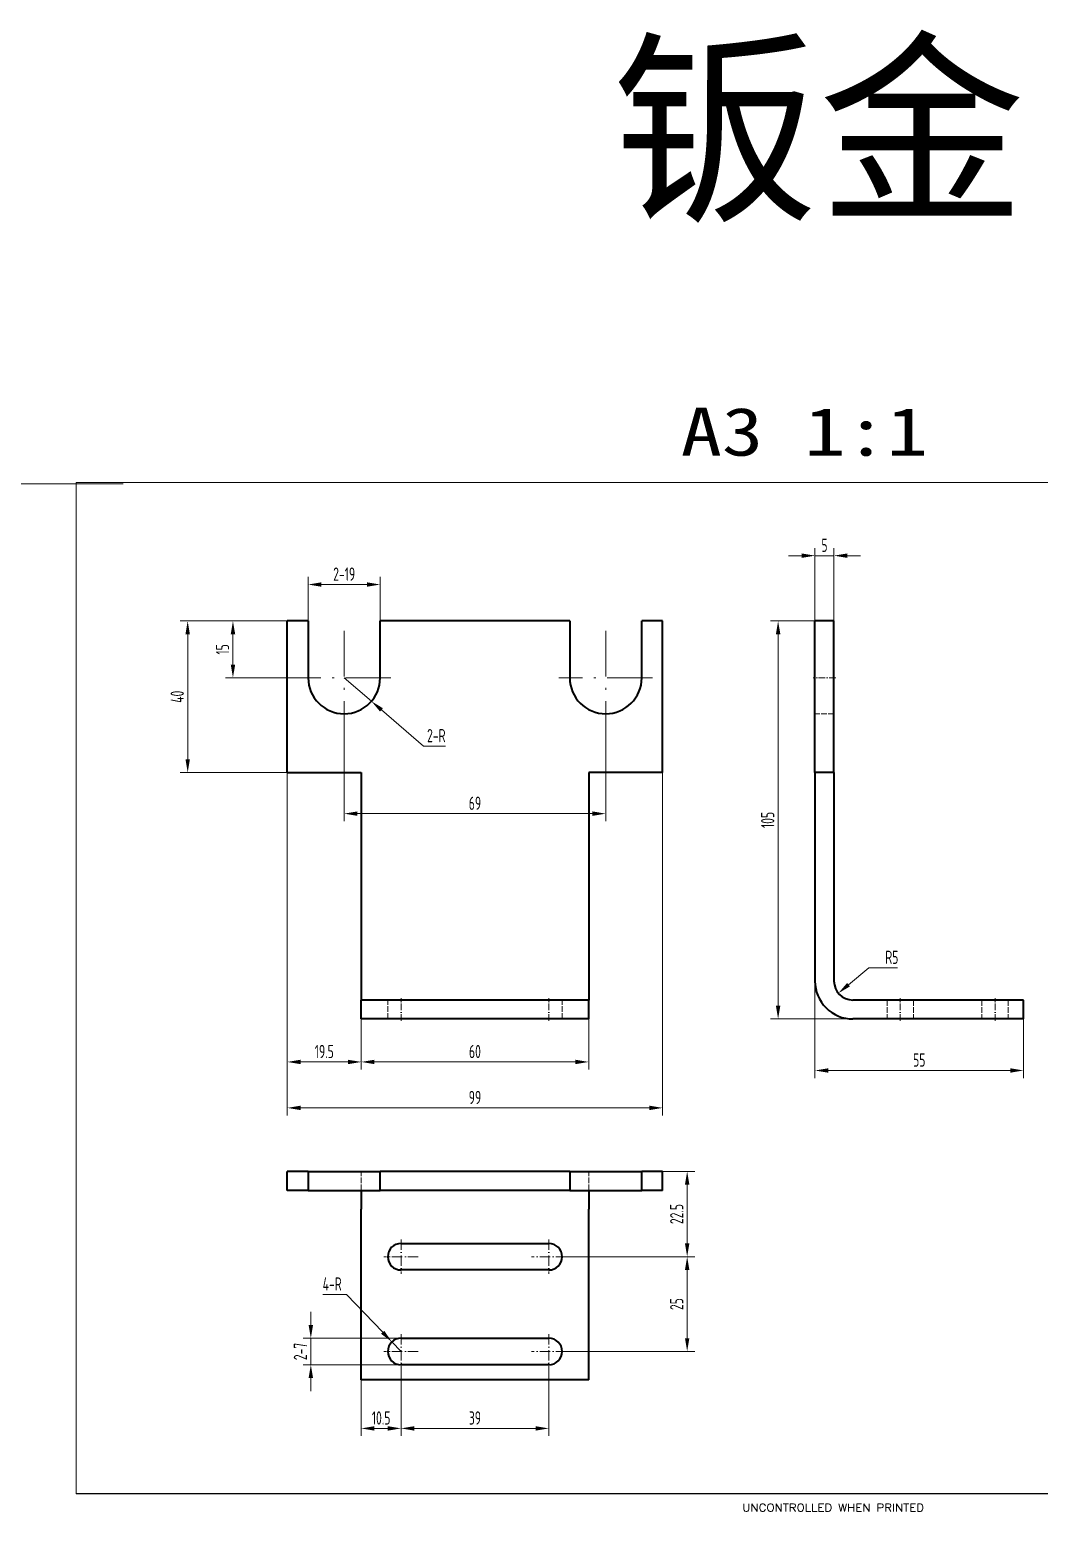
# Model space of a CAD drawing. Header units: inches. Extents: x 8574 to 12968, y 11160 to 11554.
# Drawn here: x 10325.7 to 10592, y 11163.2 to 11554 of the extents above; entities that cross this region are included whole.
import ezdxf

# ---------------------------------------------------------------- set-up
doc = ezdxf.new("R2010")
doc.units = ezdxf.units.IN
doc.header["$MEASUREMENT"] = 0
for name, pattern in [('AM_ISO02W050', [7.5, 6, -1.5]), ('AM_ISO08W050', [18, 12, -1.5, 3, -1.5]), ('DASHDOT', [18.5, 12, -3, 0.5, -3]), ('DASHED', [15, 12, -3])]:
    doc.linetypes.add(name, pattern=pattern)
for name, color, linetype, lineweight in [('123', 1, 'Continuous', 18), ('AM_7', 4, 'AM_ISO08W050', 25), ('AM_HID', 7, 'AM_ISO02W050', 25), ('AM_VIS', 1, 'Continuous', 50), ('尺寸', 3, 'Continuous', 20)]:
    doc.layers.add(name, color=color, linetype=linetype, lineweight=lineweight)
doc.layers.add('254', color=7, linetype='Continuous', true_color=0xffffff)
doc.styles.add('blockfont', font='simplex.shx')
doc.styles.add('hztxt', font='ISOCP.SHX', dxfattribs={"width": 0.707, "bigfont": 'hztxt.shx'})
doc.styles.add('leroy', font='simplex.shx')
doc.dimstyles.new('cbwee1-1$0', dxfattribs={"dimtxt": 3.5, "dimasz": 3.5, "dimexe": 2, "dimexo": 0, "dimgap": 1, "dimtad": 1, "dimdsep": 46, "dimtxsty": 'hztxt', "dimcen": 0, "dimclrd": 256, "dimclre": 256, "dimclrt": 256, "dimazin": 2, "dimtp": 0.1, "dimtm": 0.1, "dimtfac": 0.71, "dimtmove": 0, "dimatfit": 3, "dimfxl": 0, "dimlwd": 20, "dimlwe": 20, "dimarcsym": 0})
doc.dimstyles.new('cbwee1-1$4', dxfattribs={"dimtxt": 3.5, "dimasz": 3.5, "dimexe": 2, "dimexo": 0, "dimgap": 1, "dimtad": 1, "dimtih": 1, "dimtoh": 1, "dimdsep": 46, "dimtxsty": 'hztxt', "dimcen": 0, "dimclrd": 256, "dimclre": 256, "dimclrt": 256, "dimazin": 2, "dimtp": 0.1, "dimtm": 0.1, "dimtfac": 0.71, "dimtmove": 0, "dimatfit": 3, "dimfxl": 0, "dimlwd": 20, "dimlwe": 20, "dimarcsym": 0})

# ---------------------------------------------------------------- blocks, each defined once
blk = doc.blocks.new('lingjiantuA4-1')
at = {"layer": '254', "color": 5, "linetype": 'Continuous', "lineweight": 18}
for p, q in [((3852.88, 11893.1), (4259.25, 11893.1)), ((3852.88, 11626.4), (3852.88, 11893.1)), ((4259.25, 11626.4), (3852.88, 11626.4))]:
    blk.add_line(p, q, dxfattribs=at)
at = {"layer": '254', "color": 4, "linetype": 'Continuous', "lineweight": 13, "insert": (4028.59, 11621.72), "char_height": 1.9763, "attachment_point": 7, "line_spacing_factor": 0.903614, "style": 'blockfont'}
blk.add_mtext('\\W1.1578;UNCONTROLLED WHEN PRINTED', dxfattribs=at)
blk = doc.blocks.new('OB-A4')
at = {"layer": '尺寸', "color": 237}
blk.add_lwpolyline([(0, 0.66), (406.37, 0.66), (406.37, -266.05), (0, -266.05)], close=True, dxfattribs=at)
blk = doc.blocks.new('*D154')
at = {"layer": 'Defpoints', "color": 0, "ltscale": 0.5}
for p in [(10408.66, 11370.72), (10477.66, 11370.72), (10477.66, 11347.23)]:
    blk.add_point(p, dxfattribs=at)
at = {"layer": '尺寸', "lineweight": 20, "ltscale": 0.5}
for p, q in [((10408.66, 11370.72), (10408.66, 11345.23)), ((10477.66, 11370.72), (10477.66, 11345.23)), ((10412.16, 11347.23), (10474.16, 11347.23))]:
    blk.add_line(p, q, dxfattribs=at)
at = {"layer": '尺寸', "ltscale": 0.5}
for points in [[(10412.16, 11347.82), (10412.16, 11346.65), (10408.66, 11347.23)], [(10474.16, 11347.82), (10474.16, 11346.65), (10477.66, 11347.23)]]:
    blk.add_solid(points, dxfattribs=at)
at = {"layer": '尺寸', "ltscale": 0.5, "insert": (10443.16, 11349.98), "char_height": 3.5, "attachment_point": 5, "style": 'hztxt'}
blk.add_mtext('69', dxfattribs=at)
blk = doc.blocks.new('*D155')
at = {"layer": 'Defpoints', "color": 0, "ltscale": 0.5}
for p in [(10413.16, 11293.07), (10473.16, 11293.07), (10473.16, 11281.74)]:
    blk.add_point(p, dxfattribs=at)
at = {"layer": '尺寸', "lineweight": 20, "ltscale": 0.5}
for p, q in [((10413.16, 11293.07), (10413.16, 11279.74)), ((10473.16, 11293.07), (10473.16, 11279.74)), ((10416.66, 11281.74), (10469.66, 11281.74))]:
    blk.add_line(p, q, dxfattribs=at)
at = {"layer": '尺寸', "ltscale": 0.5}
for points in [[(10416.66, 11282.32), (10416.66, 11281.16), (10413.16, 11281.74)], [(10469.66, 11282.32), (10469.66, 11281.16), (10473.16, 11281.74)]]:
    blk.add_solid(points, dxfattribs=at)
at = {"layer": '尺寸', "ltscale": 0.5, "insert": (10443.16, 11284.49), "char_height": 3.5, "attachment_point": 5, "style": 'hztxt'}
blk.add_mtext('60', dxfattribs=at)
blk = doc.blocks.new('*D156')
at = {"layer": 'Defpoints', "color": 0, "ltscale": 0.5}
for p in [(10393.66, 11358.07), (10413.16, 11293.07), (10393.66, 11281.74)]:
    blk.add_point(p, dxfattribs=at)
at = {"layer": '尺寸', "lineweight": 20, "ltscale": 0.5}
for p, q in [((10393.66, 11358.07), (10393.66, 11279.74)), ((10413.16, 11293.07), (10413.16, 11279.74)), ((10409.66, 11281.74), (10397.16, 11281.74))]:
    blk.add_line(p, q, dxfattribs=at)
at = {"layer": '尺寸', "ltscale": 0.5}
for points in [[(10397.16, 11282.32), (10397.16, 11281.16), (10393.66, 11281.74)], [(10409.66, 11282.32), (10409.66, 11281.16), (10413.16, 11281.74)]]:
    blk.add_solid(points, dxfattribs=at)
at = {"layer": '尺寸', "ltscale": 0.5, "insert": (10403.41, 11284.49), "char_height": 3.5, "attachment_point": 5, "style": 'hztxt'}
blk.add_mtext('19.5', dxfattribs=at)
blk = doc.blocks.new('*D157')
at = {"layer": 'Defpoints', "color": 0, "ltscale": 0.5}
for p in [(10393.66, 11358.07), (10492.66, 11358.07), (10492.66, 11269.62)]:
    blk.add_point(p, dxfattribs=at)
at = {"layer": '尺寸', "lineweight": 20, "ltscale": 0.5}
for p, q in [((10393.66, 11358.07), (10393.66, 11267.62)), ((10492.66, 11358.07), (10492.66, 11267.62)), ((10397.16, 11269.62), (10489.16, 11269.62))]:
    blk.add_line(p, q, dxfattribs=at)
at = {"layer": '尺寸', "ltscale": 0.5}
for points in [[(10397.16, 11270.21), (10397.16, 11269.04), (10393.66, 11269.62)], [(10489.16, 11270.21), (10489.16, 11269.04), (10492.66, 11269.62)]]:
    blk.add_solid(points, dxfattribs=at)
at = {"layer": '尺寸', "ltscale": 0.5, "insert": (10443.16, 11272.37), "char_height": 3.5, "attachment_point": 5, "style": 'hztxt'}
blk.add_mtext('99', dxfattribs=at)
blk = doc.blocks.new('*D158')
at = {"layer": 'Defpoints', "color": 0, "ltscale": 0.5}
for p in [(10418.16, 11407.67), (10399.16, 11398.07), (10418.16, 11398.07)]:
    blk.add_point(p, dxfattribs=at)
at = {"layer": '尺寸', "lineweight": 20, "ltscale": 0.5}
for p, q in [((10399.16, 11398.07), (10399.16, 11409.67)), ((10418.16, 11398.07), (10418.16, 11409.67)), ((10402.66, 11407.67), (10414.66, 11407.67))]:
    blk.add_line(p, q, dxfattribs=at)
at = {"layer": '尺寸', "ltscale": 0.5}
for points in [[(10402.66, 11408.25), (10402.66, 11407.08), (10399.16, 11407.67)], [(10414.66, 11408.25), (10414.66, 11407.08), (10418.16, 11407.67)]]:
    blk.add_solid(points, dxfattribs=at)
at = {"layer": '尺寸', "ltscale": 0.5, "insert": (10408.66, 11410.42), "char_height": 3.5, "attachment_point": 5, "style": 'hztxt'}
blk.add_mtext('2-19', dxfattribs=at)
blk = doc.blocks.new('*D159')
at = {"layer": 'Defpoints', "color": 0, "ltscale": 0.5}
for p in [(10379.32, 11398.07), (10393.66, 11398.07), (10396.31, 11383.07)]:
    blk.add_point(p, dxfattribs=at)
at = {"layer": '尺寸', "lineweight": 20, "ltscale": 0.5}
for p, q in [((10393.66, 11398.07), (10377.32, 11398.07)), ((10379.32, 11386.57), (10379.32, 11394.57)), ((10396.31, 11383.07), (10377.32, 11383.07))]:
    blk.add_line(p, q, dxfattribs=at)
at = {"layer": '尺寸', "ltscale": 0.5}
for points in [[(10378.74, 11394.57), (10379.91, 11394.57), (10379.32, 11398.07)], [(10378.74, 11386.57), (10379.91, 11386.57), (10379.32, 11383.07)]]:
    blk.add_solid(points, dxfattribs=at)
at = {"layer": '尺寸', "ltscale": 0.5, "insert": (10376.57, 11390.57), "char_height": 3.5, "attachment_point": 5, "rotation": 90, "style": 'hztxt'}
blk.add_mtext('15', dxfattribs=at)
blk = doc.blocks.new('*D139')
at = {"layer": 'Defpoints', "color": 0, "ltscale": 0.5}
for p in [(10393.66, 11398.07), (10367.38, 11358.07), (10393.66, 11358.07)]:
    blk.add_point(p, dxfattribs=at)
at = {"layer": '尺寸', "lineweight": 20, "ltscale": 0.5}
for p, q in [((10393.66, 11398.07), (10365.38, 11398.07)), ((10367.38, 11394.57), (10367.38, 11361.57)), ((10393.66, 11358.07), (10365.38, 11358.07))]:
    blk.add_line(p, q, dxfattribs=at)
at = {"layer": '尺寸', "ltscale": 0.5}
for points in [[(10366.8, 11394.57), (10367.96, 11394.57), (10367.38, 11398.07)], [(10366.8, 11361.57), (10367.96, 11361.57), (10367.38, 11358.07)]]:
    blk.add_solid(points, dxfattribs=at)
at = {"layer": '尺寸', "ltscale": 0.5, "insert": (10364.63, 11378.07), "char_height": 3.5, "attachment_point": 5, "rotation": 90, "style": 'hztxt'}
blk.add_mtext('40', dxfattribs=at)
blk = doc.blocks.new('*D160')
at = {"layer": 'Defpoints', "color": 0, "ltscale": 0.5}
for p in [(10537.86, 11415.28), (10532.86, 11398.07), (10537.86, 11398.07)]:
    blk.add_point(p, dxfattribs=at)
at = {"layer": '尺寸', "lineweight": 20, "ltscale": 0.5}
for p, q in [((10532.86, 11398.07), (10532.86, 11417.28)), ((10537.86, 11398.07), (10537.86, 11417.28)), ((10529.36, 11415.28), (10525.86, 11415.28)), ((10532.86, 11415.28), (10537.86, 11415.28)), ((10541.36, 11415.28), (10544.86, 11415.28))]:
    blk.add_line(p, q, dxfattribs=at)
at = {"layer": '尺寸', "ltscale": 0.5}
for points in [[(10529.36, 11415.86), (10529.36, 11414.7), (10532.86, 11415.28)], [(10541.36, 11415.86), (10541.36, 11414.7), (10537.86, 11415.28)]]:
    blk.add_solid(points, dxfattribs=at)
at = {"layer": '尺寸', "ltscale": 0.5, "insert": (10535.36, 11418.03), "char_height": 3.5, "attachment_point": 5, "style": 'hztxt'}
blk.add_mtext('5', dxfattribs=at)
blk = doc.blocks.new('*D161')
at = {"layer": 'Defpoints', "color": 0, "ltscale": 0.5}
for p in [(10532.86, 11398.07), (10523.13, 11293.07), (10542.86, 11293.07)]:
    blk.add_point(p, dxfattribs=at)
at = {"layer": '尺寸', "lineweight": 20, "ltscale": 0.5}
for p, q in [((10532.86, 11398.07), (10521.13, 11398.07)), ((10523.13, 11394.57), (10523.13, 11296.57)), ((10542.86, 11293.07), (10521.13, 11293.07))]:
    blk.add_line(p, q, dxfattribs=at)
at = {"layer": '尺寸', "ltscale": 0.5}
for points in [[(10522.55, 11394.57), (10523.72, 11394.57), (10523.13, 11398.07)], [(10522.55, 11296.57), (10523.72, 11296.57), (10523.13, 11293.07)]]:
    blk.add_solid(points, dxfattribs=at)
at = {"layer": '尺寸', "ltscale": 0.5, "insert": (10520.38, 11345.57), "char_height": 3.5, "attachment_point": 5, "rotation": 90, "style": 'hztxt'}
blk.add_mtext('105', dxfattribs=at)
blk = doc.blocks.new('*D162')
at = {"layer": 'Defpoints', "color": 0, "ltscale": 0.5}
for p in [(10532.86, 11304.79), (10587.86, 11293.07), (10587.86, 11279.49)]:
    blk.add_point(p, dxfattribs=at)
at = {"layer": '尺寸', "lineweight": 20, "ltscale": 0.5}
for p, q in [((10532.86, 11304.79), (10532.86, 11277.49)), ((10587.86, 11293.07), (10587.86, 11277.49)), ((10536.36, 11279.49), (10584.36, 11279.49))]:
    blk.add_line(p, q, dxfattribs=at)
at = {"layer": '尺寸', "ltscale": 0.5}
for points in [[(10536.36, 11280.07), (10536.36, 11278.9), (10532.86, 11279.49)], [(10584.36, 11280.07), (10584.36, 11278.9), (10587.86, 11279.49)]]:
    blk.add_solid(points, dxfattribs=at)
at = {"layer": '尺寸', "ltscale": 0.5, "insert": (10560.36, 11282.24), "char_height": 3.5, "attachment_point": 5, "style": 'hztxt'}
blk.add_mtext('55', dxfattribs=at)
blk = doc.blocks.new('*D163')
at = {"layer": 'Defpoints', "color": 0, "ltscale": 0.5}
for p in [(10542.86, 11303.07), (10539.02, 11299.87)]:
    blk.add_point(p, dxfattribs=at)
at = {"layer": '尺寸', "linetype": 'ByBlock', "lineweight": 20, "ltscale": 0.5}
for p, q in [((10547.08, 11306.6), (10541.71, 11302.11)), ((10554.65, 11306.6), (10547.08, 11306.6))]:
    blk.add_line(p, q, dxfattribs=at)
at = {"layer": '尺寸', "ltscale": 0.5}
blk.add_solid([(10541.33, 11302.56), (10542.08, 11301.66), (10539.02, 11299.87)], dxfattribs=at)
at = {"layer": '尺寸', "ltscale": 0.5, "insert": (10553.12, 11309.35), "char_height": 3.5, "attachment_point": 5, "style": 'hztxt'}
blk.add_mtext('R5', dxfattribs=at)
blk = doc.blocks.new('*D164')
at = {"layer": 'Defpoints', "color": 0, "ltscale": 0.5}
for p in [(10467.21, 11230.37), (10467.21, 11205.37), (10499.14, 11205.37)]:
    blk.add_point(p, dxfattribs=at)
at = {"layer": '尺寸', "lineweight": 20, "ltscale": 0.5}
for p, q in [((10467.21, 11230.37), (10501.14, 11230.37)), ((10499.14, 11226.87), (10499.14, 11208.87)), ((10467.21, 11205.37), (10501.14, 11205.37))]:
    blk.add_line(p, q, dxfattribs=at)
at = {"layer": '尺寸', "ltscale": 0.5}
for points in [[(10498.56, 11226.87), (10499.72, 11226.87), (10499.14, 11230.37)], [(10498.56, 11208.87), (10499.72, 11208.87), (10499.14, 11205.37)]]:
    blk.add_solid(points, dxfattribs=at)
at = {"layer": '尺寸', "ltscale": 0.5, "insert": (10496.39, 11217.87), "char_height": 3.5, "attachment_point": 5, "rotation": 90, "style": 'hztxt'}
blk.add_mtext('25', dxfattribs=at)
blk = doc.blocks.new('*D165')
at = {"layer": 'Defpoints', "color": 0, "ltscale": 0.5}
for p in [(10492.66, 11252.87), (10499.14, 11252.87), (10468.78, 11230.37)]:
    blk.add_point(p, dxfattribs=at)
at = {"layer": '尺寸', "lineweight": 20, "ltscale": 0.5}
for p, q in [((10492.66, 11252.87), (10501.14, 11252.87)), ((10499.14, 11233.87), (10499.14, 11249.37)), ((10468.78, 11230.37), (10501.14, 11230.37))]:
    blk.add_line(p, q, dxfattribs=at)
at = {"layer": '尺寸', "ltscale": 0.5}
for points in [[(10498.56, 11249.37), (10499.72, 11249.37), (10499.14, 11252.87)], [(10498.56, 11233.87), (10499.72, 11233.87), (10499.14, 11230.37)]]:
    blk.add_solid(points, dxfattribs=at)
at = {"layer": '尺寸', "ltscale": 0.5, "insert": (10496.39, 11241.62), "char_height": 3.5, "attachment_point": 5, "rotation": 90, "style": 'hztxt'}
blk.add_mtext('22.5', dxfattribs=at)
blk = doc.blocks.new('*D166')
at = {"layer": 'Defpoints', "color": 0, "ltscale": 0.5}
for p in [(10423.66, 11208.87), (10399.87, 11201.87), (10423.66, 11201.87)]:
    blk.add_point(p, dxfattribs=at)
at = {"layer": '尺寸', "lineweight": 20, "ltscale": 0.5}
for p, q in [((10399.87, 11212.37), (10399.87, 11215.87)), ((10423.66, 11208.87), (10397.87, 11208.87)), ((10399.87, 11208.87), (10399.87, 11201.87)), ((10423.66, 11201.87), (10397.87, 11201.87)), ((10399.87, 11198.37), (10399.87, 11194.87))]:
    blk.add_line(p, q, dxfattribs=at)
at = {"layer": '尺寸', "ltscale": 0.5}
for points in [[(10399.28, 11212.37), (10400.45, 11212.37), (10399.87, 11208.87)], [(10399.28, 11198.37), (10400.45, 11198.37), (10399.87, 11201.87)]]:
    blk.add_solid(points, dxfattribs=at)
at = {"layer": '尺寸', "ltscale": 0.5, "insert": (10397.12, 11205.37), "char_height": 3.5, "attachment_point": 5, "rotation": 90, "style": 'hztxt'}
blk.add_mtext('2-7', dxfattribs=at)
blk = doc.blocks.new('*D167')
at = {"layer": 'Defpoints', "color": 0, "ltscale": 0.5}
for p in [(10413.16, 11197.87), (10423.66, 11200.82), (10413.16, 11185.08)]:
    blk.add_point(p, dxfattribs=at)
at = {"layer": '尺寸', "lineweight": 20, "ltscale": 0.5}
for p, q in [((10413.16, 11197.87), (10413.16, 11183.08)), ((10423.66, 11200.82), (10423.66, 11183.08)), ((10420.16, 11185.08), (10416.66, 11185.08))]:
    blk.add_line(p, q, dxfattribs=at)
at = {"layer": '尺寸', "ltscale": 0.5}
for points in [[(10416.66, 11185.66), (10416.66, 11184.49), (10413.16, 11185.08)], [(10420.16, 11185.66), (10420.16, 11184.49), (10423.66, 11185.08)]]:
    blk.add_solid(points, dxfattribs=at)
at = {"layer": '尺寸', "ltscale": 0.5, "insert": (10418.41, 11187.83), "char_height": 3.5, "attachment_point": 5, "style": 'hztxt'}
blk.add_mtext('10.5', dxfattribs=at)
blk = doc.blocks.new('*D168')
at = {"layer": 'Defpoints', "color": 0, "ltscale": 0.5}
for p in [(10462.66, 11200.82), (10423.66, 11193.52), (10462.66, 11185.08)]:
    blk.add_point(p, dxfattribs=at)
at = {"layer": '尺寸', "lineweight": 20, "ltscale": 0.5}
for p, q in [((10462.66, 11200.82), (10462.66, 11183.08)), ((10423.66, 11193.52), (10423.66, 11183.08)), ((10427.16, 11185.08), (10459.16, 11185.08))]:
    blk.add_line(p, q, dxfattribs=at)
at = {"layer": '尺寸', "ltscale": 0.5}
for points in [[(10427.16, 11185.66), (10427.16, 11184.49), (10423.66, 11185.08)], [(10459.16, 11185.66), (10459.16, 11184.49), (10462.66, 11185.08)]]:
    blk.add_solid(points, dxfattribs=at)
at = {"layer": '尺寸', "ltscale": 0.5, "insert": (10443.16, 11187.83), "char_height": 3.5, "attachment_point": 5, "style": 'hztxt'}
blk.add_mtext('39', dxfattribs=at)
blk = doc.blocks.new('*D140')
at = {"layer": 'Defpoints', "color": 0, "ltscale": 0.5}
for p in [(10421.24, 11207.9), (10423.66, 11205.37)]:
    blk.add_point(p, dxfattribs=at)
at = {"layer": '尺寸', "linetype": 'ByBlock', "lineweight": 20, "ltscale": 0.5}
for p, q in [((10403.03, 11220.42), (10409.28, 11220.42)), ((10409.28, 11220.42), (10418.82, 11210.43)), ((10423.66, 11205.37), (10421.24, 11207.9))]:
    blk.add_line(p, q, dxfattribs=at)
at = {"layer": '尺寸', "ltscale": 0.5}
blk.add_solid([(10419.24, 11210.83), (10418.4, 11210.03), (10421.24, 11207.9)], dxfattribs=at)
at = {"layer": '尺寸', "ltscale": 0.5, "insert": (10405.5, 11223.17), "char_height": 3.5, "attachment_point": 5, "style": 'hztxt'}
blk.add_mtext('4-R', dxfattribs=at)
blk = doc.blocks.new('*D141')
at = {"layer": 'Defpoints', "color": 0, "ltscale": 0.5}
for p in [(10408.66, 11383.07), (10415.86, 11376.88)]:
    blk.add_point(p, dxfattribs=at)
at = {"layer": '尺寸', "linetype": 'ByBlock', "lineweight": 20, "ltscale": 0.5}
for p, q in [((10408.66, 11383.07), (10415.86, 11376.88)), ((10429.59, 11365.06), (10418.51, 11374.59)), ((10435.35, 11365.06), (10429.59, 11365.06))]:
    blk.add_line(p, q, dxfattribs=at)
at = {"layer": '尺寸', "ltscale": 0.5}
blk.add_solid([(10418.89, 11375.03), (10418.13, 11374.15), (10415.86, 11376.88)], dxfattribs=at)
at = {"layer": '尺寸', "ltscale": 0.5, "insert": (10432.97, 11367.81), "char_height": 3.5, "attachment_point": 5, "style": 'hztxt'}
blk.add_mtext('2-R', dxfattribs=at)

msp = doc.modelspace()

# ---------------------------------------------------------------- linework, layer by layer
at = {"layer": 'AM_7', "linetype": 'DASHDOT', "lineweight": 13}
for p, q in [((10408.66, 11395.422), (10408.66, 11370.722)), ((10477.66, 11395.422), (10477.66, 11370.722)), ((10421.01, 11383.072), (10396.31, 11383.072)), ((10490.01, 11383.072), (10465.31, 11383.072))]:
    msp.add_line(p, q, dxfattribs=at)
at = {"layer": 'AM_7', "linetype": 'DASHDOT', "lineweight": 13, "ltscale": 0.15}
for p, q in [((10538.359, 11383.072), (10532.359, 11383.072)), ((10423.66, 11292.572), (10423.66, 11298.572)), ((10462.66, 11292.572), (10462.66, 11298.572)), ((10555.359, 11292.572), (10555.359, 11298.572)), ((10580.359, 11292.572), (10580.359, 11298.572))]:
    msp.add_line(p, q, dxfattribs=at)
at = {"layer": 'AM_7', "linetype": 'DASHDOT', "lineweight": 13, "ltscale": 0.227502}
for p, q in [((10423.66, 11234.922), (10423.66, 11225.822)), ((10462.66, 11234.922), (10462.66, 11225.822)), ((10423.66, 11209.922), (10423.66, 11200.822)), ((10462.66, 11209.922), (10462.66, 11200.822))]:
    msp.add_line(p, q, dxfattribs=at)
at = {"layer": 'AM_7', "linetype": 'DASHDOT', "lineweight": 13, "ltscale": 0.227539}
for p, q in [((10428.211, 11230.372), (10419.109, 11230.372)), ((10467.211, 11230.372), (10458.109, 11230.372)), ((10428.211, 11205.372), (10419.109, 11205.372)), ((10467.211, 11205.372), (10458.109, 11205.372))]:
    msp.add_line(p, q, dxfattribs=at)
at = {"layer": 'AM_HID', "linetype": 'DASHED', "lineweight": 13, "ltscale": 0.125}
for p, q in [((10537.859, 11373.572), (10532.859, 11373.572)), ((10537.859, 11373.572), (10532.859, 11373.572)), ((10420.16, 11293.072), (10420.16, 11298.072)), ((10420.16, 11293.072), (10420.16, 11298.072)), ((10466.16, 11293.072), (10466.16, 11298.072)), ((10466.16, 11293.072), (10466.16, 11298.072)), ((10551.859, 11298.072), (10551.859, 11293.072)), ((10558.859, 11298.072), (10558.859, 11293.072)), ((10576.859, 11298.072), (10576.859, 11293.072)), ((10583.859, 11298.072), (10583.859, 11293.072)), ((10413.16, 11247.872), (10413.16, 11252.872)), ((10473.16, 11247.872), (10473.16, 11252.872))]:
    msp.add_line(p, q, dxfattribs=at)
at = {"layer": 'AM_VIS', "lineweight": 35, "ltscale": 0.1375}
for p, q in [((10399.16, 11398.072), (10393.66, 11398.072)), ((10492.66, 11398.072), (10487.16, 11398.072)), ((10399.16, 11252.872), (10393.66, 11252.872)), ((10492.66, 11252.872), (10487.16, 11252.872)), ((10399.16, 11247.872), (10393.66, 11247.872)), ((10492.66, 11247.872), (10487.16, 11247.872))]:
    msp.add_line(p, q, dxfattribs=at)
at = {"layer": 'AM_VIS', "lineweight": 35}
for p, q in [((10393.66, 11358.072), (10393.66, 11398.072)), ((10468.16, 11398.072), (10418.16, 11398.072)), ((10492.66, 11358.072), (10492.66, 11398.072)), ((10532.859, 11358.072), (10532.859, 11398.072)), ((10537.859, 11358.072), (10537.859, 11398.072)), ((10413.16, 11358.072), (10413.16, 11303.072)), ((10473.16, 11358.072), (10473.16, 11303.072)), ((10532.859, 11358.072), (10532.859, 11303.072)), ((10537.859, 11358.072), (10537.859, 11303.072)), ((10473.16, 11298.072), (10413.16, 11298.072)), ((10587.859, 11298.072), (10542.859, 11298.072)), ((10473.16, 11293.072), (10413.16, 11293.072)), ((10587.859, 11293.072), (10542.859, 11293.072)), ((10468.16, 11252.872), (10418.16, 11252.872)), ((10468.16, 11247.872), (10418.16, 11247.872)), ((10413.16, 11197.872), (10413.16, 11242.872)), ((10473.16, 11197.872), (10473.16, 11242.872)), ((10423.66, 11233.872), (10462.66, 11233.872)), ((10462.66, 11226.872), (10423.66, 11226.872)), ((10423.66, 11208.872), (10462.66, 11208.872)), ((10462.66, 11201.872), (10423.66, 11201.872)), ((10473.16, 11197.872), (10413.16, 11197.872))]:
    msp.add_line(p, q, dxfattribs=at)
at = {"layer": 'AM_VIS', "lineweight": 35, "ltscale": 0.375}
for p, q in [((10399.16, 11398.072), (10399.16, 11383.072)), ((10418.16, 11383.072), (10418.16, 11398.072)), ((10468.16, 11398.072), (10468.16, 11383.072)), ((10487.16, 11383.072), (10487.16, 11398.072))]:
    msp.add_line(p, q, dxfattribs=at)
at = {"layer": 'AM_VIS', "lineweight": 35, "ltscale": 0.125}
for p, q in [((10537.859, 11398.072), (10532.859, 11398.072)), ((10537.859, 11358.072), (10532.859, 11358.072)), ((10413.16, 11303.072), (10413.16, 11298.072)), ((10473.16, 11303.072), (10473.16, 11298.072)), ((10413.16, 11293.072), (10413.16, 11298.072)), ((10473.16, 11293.072), (10473.16, 11298.072)), ((10587.859, 11293.072), (10587.859, 11298.072)), ((10393.66, 11247.872), (10393.66, 11252.872)), ((10399.16, 11252.872), (10399.16, 11247.872)), ((10418.16, 11247.872), (10418.16, 11252.872)), ((10468.16, 11252.872), (10468.16, 11247.872)), ((10487.16, 11247.872), (10487.16, 11252.872)), ((10492.66, 11247.872), (10492.66, 11252.872)), ((10413.16, 11247.872), (10413.16, 11242.872)), ((10473.16, 11247.872), (10473.16, 11242.872))]:
    msp.add_line(p, q, dxfattribs=at)
at = {"layer": 'AM_VIS', "lineweight": 35, "ltscale": 0.4875}
for p, q in [((10393.66, 11358.072), (10413.16, 11358.072)), ((10492.66, 11358.072), (10473.16, 11358.072))]:
    msp.add_line(p, q, dxfattribs=at)
at = {"layer": 'AM_VIS', "lineweight": 35, "ltscale": 0.475}
for p, q in [((10399.16, 11252.872), (10418.16, 11252.872)), ((10468.16, 11252.872), (10487.16, 11252.872)), ((10399.16, 11247.872), (10418.16, 11247.872)), ((10468.16, 11247.872), (10487.16, 11247.872))]:
    msp.add_line(p, q, dxfattribs=at)
at = {"layer": 'AM_VIS', "lineweight": 35}
for centre, radius, start, end in [((10408.66, 11383.072), 9.5, 180.00001, 0), ((10477.66, 11383.072), 9.5, 180.00001, 0), ((10542.859, 11303.072), 10, 179.99999, 270), ((10542.859, 11303.072), 5, 180.00001, 270), ((10423.66, 11230.372), 3.5, 90, 270), ((10462.66, 11230.372), 3.5, 270, 90), ((10423.66, 11205.372), 3.5, 90, 270), ((10462.66, 11205.372), 3.5, 270, 90)]:
    msp.add_arc(centre, radius, start, end, dxfattribs=at)
at = {"layer": '尺寸', "ltscale": 0.5}
msp.add_line((10350.38, 11434.218), (10317.02, 11434.218), dxfattribs=at)

# ---------------------------------------------------------------- block references
at = {"layer": '254'}
msp.add_blockref('lingjiantuA4-1', (6485.092, -458.527), dxfattribs=at)
at = {"layer": '尺寸', "color": 3}
msp.add_blockref('OB-A4', (10337.971, 11433.91), dxfattribs=at)

# ---------------------------------------------------------------- texts
at = {"layer": '123', "color": 1, "insert": (10497.438, 11441.441), "char_height": 12.7, "attachment_point": 7, "line_spacing_factor": 0.903614, "style": 'leroy'}
msp.add_mtext('{\\fSimSun|b0|i0|c134|p2;\\W1.2578;A3 1:1}', dxfattribs=at)
at = {"layer": '尺寸', "ltscale": 0.5, "insert": (10479.234, 11547.713), "char_height": 40, "width": 178.57435, "attachment_point": 1}
msp.add_mtext('{\\fSimSun|b0|i0|c134|p2;钣金}', dxfattribs=at)

# ---------------------------------------------------------------- dimensions: what is measured, and where the dimension line sits
at = {"layer": '尺寸', "ltscale": 0.5}
for base, p1, p2, picture, middle in [((10537.859, 11415.28), (10532.859, 11398.072), (10537.859, 11398.072), '*D160', (10535.359, 11418.03)), ((10477.66, 11347.234), (10408.66, 11370.722), (10477.66, 11370.722), '*D154', (10443.16, 11349.984)), ((10393.66, 11281.741), (10413.16, 11293.072), (10393.66, 11358.072), '*D156', (10403.41, 11284.491)), ((10492.66, 11269.622), (10393.66, 11358.072), (10492.66, 11358.072), '*D157', (10443.16, 11272.372)), ((10587.859, 11279.487), (10532.859, 11304.79), (10587.859, 11293.072), '*D162', (10560.359, 11282.237)), ((10473.16, 11281.741), (10413.16, 11293.072), (10473.16, 11293.072), '*D155', (10443.16, 11284.491)), ((10413.16, 11185.076), (10423.66, 11200.822), (10413.16, 11197.872), '*D167', (10418.41, 11187.826)), ((10462.66, 11185.076), (10423.66, 11193.522), (10462.66, 11200.822), '*D168', (10443.16, 11187.826))]:
    dim = msp.add_linear_dim(base=base, p1=p1, p2=p2, dimstyle='cbwee1-1$0', dxfattribs=at)
    dim.commit()
    dim.dimension.update_dxf_attribs({"geometry": picture, "text_midpoint": middle})
dim = msp.add_linear_dim(base=(10418.16, 11407.666), p1=(10399.16, 11398.072), p2=(10418.16, 11398.072), text='2-<>', dimstyle='cbwee1-1$0', dxfattribs=at)
dim.commit()
dim.dimension.update_dxf_attribs({"geometry": '*D158', "text_midpoint": (10408.66, 11410.416)})
for base, p1, p2, picture, middle in [((10367.38, 11358.072), (10393.66, 11398.072), (10393.66, 11358.072), '*D139', (10364.63, 11378.072)), ((10379.322, 11398.072), (10396.31, 11383.072), (10393.66, 11398.072), '*D159', (10376.572, 11390.572)), ((10523.135, 11293.072), (10532.859, 11398.072), (10542.859, 11293.072), '*D161', (10520.385, 11345.572)), ((10499.139, 11252.872), (10468.776, 11230.372), (10492.66, 11252.872), '*D165', (10496.389, 11241.622)), ((10499.139, 11205.372), (10467.211, 11230.372), (10467.211, 11205.372), '*D164', (10496.389, 11217.872))]:
    dim = msp.add_linear_dim(base=base, p1=p1, p2=p2, angle=90, dimstyle='cbwee1-1$0', dxfattribs=at)
    dim.commit()
    dim.dimension.update_dxf_attribs({"geometry": picture, "text_midpoint": middle})
for center, mpoint, text, picture, middle in [((10408.66, 11383.072), (10415.861, 11376.875), '2-R', '*D141', (10432.971, 11365.064)), ((10423.66, 11205.372), (10421.241, 11207.901), '4-R', '*D140', (10405.502, 11220.417))]:
    dim = msp.add_radius_dim(center=center, mpoint=mpoint, text=text, dimstyle='cbwee1-1$4', dxfattribs=at)
    dim.commit()
    dim.dimension.update_dxf_attribs({"geometry": picture, "text_midpoint": middle, "dimtype": 164})
dim = msp.add_radius_dim(center=(10542.859, 11303.072), mpoint=(10539.02, 11299.868), dimstyle='cbwee1-1$4', dxfattribs=at)
dim.commit()
dim.dimension.update_dxf_attribs({"geometry": '*D163', "text_midpoint": (10553.118, 11306.595), "dimtype": 164})
dim = msp.add_linear_dim(base=(10399.868, 11201.872), p1=(10423.66, 11208.872), p2=(10423.66, 11201.872), angle=90, dimstyle='cbwee1-1$0', override={"dimpost": '2-<>'}, dxfattribs=at)
dim.commit()
dim.dimension.update_dxf_attribs({"geometry": '*D166', "text_midpoint": (10397.118, 11205.372)})

doc.saveas('drawing.dxf')
